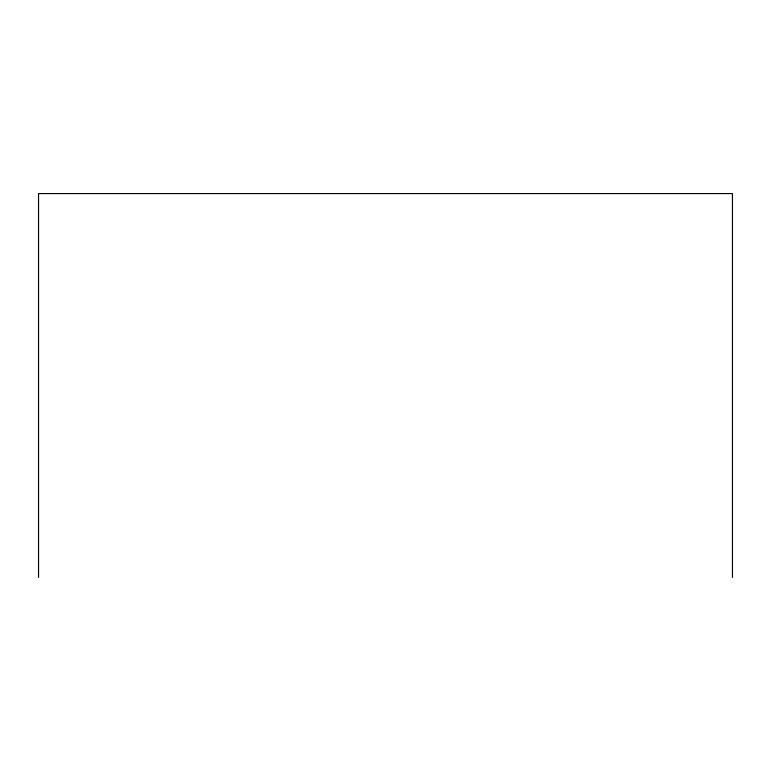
<?xml version="1.0" encoding="UTF-8"?>
<svg xmlns="http://www.w3.org/2000/svg" width="771" height="771" viewBox="0 0 771 771"><rect width="100%" height="100%" fill="white"/><g stroke="black" fill="none" stroke-linecap="round" stroke-linejoin="round"><path stroke-width="1.16" d="M732.45 577.431L732.45 193.569L38.55 193.569L38.55 577.431"/></g></svg>
